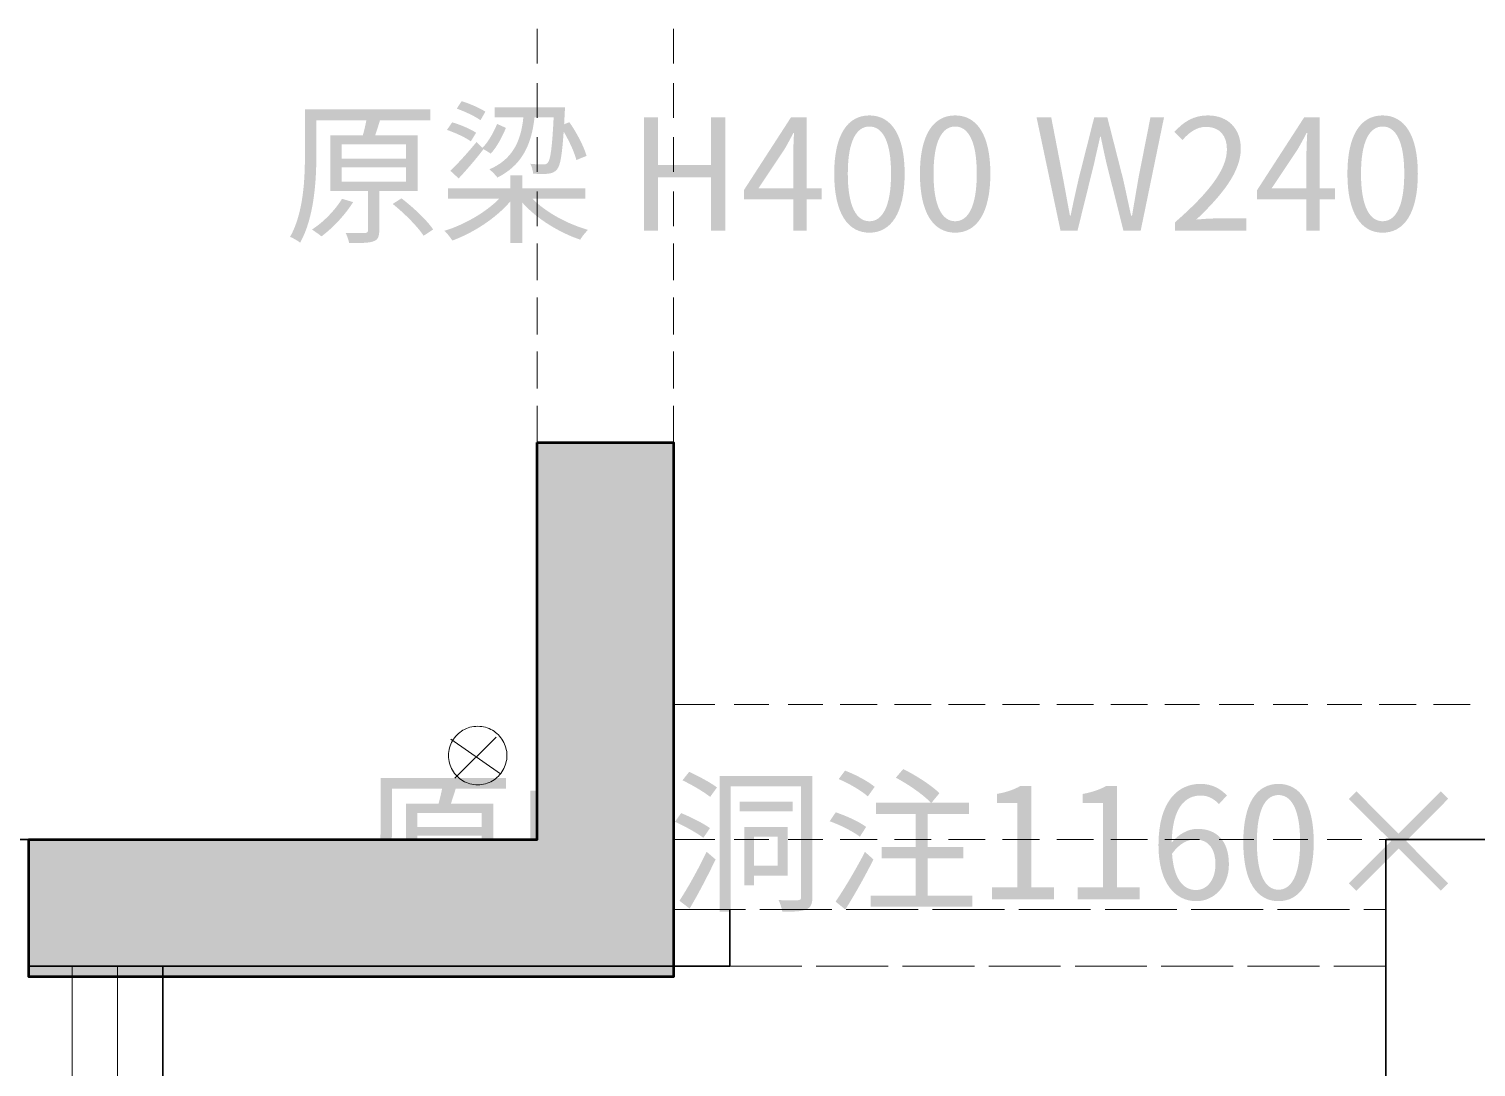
# Model space of a CAD drawing. Header units: millimetres. Extents: x -4600 to 229000, y -4300 to 19460.
# Drawn here: x 8034 to 10590, y 3969 to 5802 of the extents above; entities that cross this region are included whole.
import ezdxf

# ---------------------------------------------------------------- set-up
doc = ezdxf.new("R2010")
doc.units = ezdxf.units.MM
doc.header["$LTSCALE"] = 100
doc.linetypes.add('DASHED', pattern=[1.524, 1.27, -0.254])
for name, color, linetype, lineweight in [('A-EX-BEAM', 8, 'Continuous', 13), ('A-EX-OPENING', 8, 'DASHED', 13), ('A-EX-REFERENCE', 8, 'Continuous', 13), ('A-EX-SERVICE', 6, 'Continuous', 13), ('A-EX-STRUCT', 7, 'Continuous', 50), ('A-EX-WALL', 7, 'Continuous', 35), ('A-EX-WINDOW', 4, 'Continuous', 18)]:
    doc.layers.add(name, color=color, linetype=linetype, lineweight=lineweight)

# ---------------------------------------------------------------- blocks, each defined once
blk = doc.blocks.new('SOURCE_ORIGINAL')
at = {"layer": 'A-EX-STRUCT'}
blk.add_hatch(color=256, dxfattribs=at).paths.add_polyline_path([(8931.4, 3271.9), (9172.2, 3271.9), (9172.2, 2328.5), (8033.6, 2328.5), (8033.6, 2570.8), (8931.4, 2570.8)])
at = {"layer": 'A-EX-BEAM'}
for p, q in [((8931.4, 4002.4), (8931.4, 3941.2)), ((9172.2, 4002.4), (9172.2, 3941.2)), ((8931.4, 3906.8), (8931.4, 3845.6)), ((9172.2, 3906.8), (9172.2, 3845.6)), ((8931.4, 3811.2), (8931.4, 3750)), ((9172.2, 3811.2), (9172.2, 3750)), ((8931.4, 3715.6), (8931.4, 3654.4)), ((9172.2, 3715.6), (9172.2, 3654.4)), ((8931.4, 3623.8), (8931.4, 3558.8)), ((9172.2, 3623.8), (9172.2, 3558.8)), ((8931.4, 3528.2), (8931.4, 3463.1)), ((9172.2, 3528.2), (9172.2, 3463.1)), ((8931.4, 3432.5), (8931.4, 3367.5)), ((9172.2, 3432.5), (9172.2, 3367.5)), ((8931.4, 3336.9), (8931.4, 3271.9)), ((9172.2, 3336.9), (9172.2, 3271.9)), ((9172.2, 2809.2), (9244.9, 2809.2)), ((9279.3, 2809.2), (9340.4, 2809.2)), ((9374.8, 2809.2), (9436, 2809.2)), ((9466.6, 2809.2), (9531.6, 2809.2)), ((9562.2, 2809.2), (9627.2, 2809.2)), ((9657.8, 2809.2), (9722.7, 2809.2)), ((9753.3, 2809.2), (9818.3, 2809.2)), ((9848.9, 2809.2), (9913.9, 2809.2)), ((9944.5, 2809.2), (10009.5, 2809.2)), ((10040.1, 2809.2), (10101.2, 2809.2)), ((10135.6, 2809.2), (10196.8, 2809.2)), ((10231.2, 2809.2), (10292.4, 2809.2)), ((10326.8, 2809.2), (10387.9, 2809.2)), ((10418.5, 2809.2), (10483.5, 2809.2)), ((10514.1, 2809.2), (10579.1, 2809.2)), ((9172.2, 2570.8), (9244.9, 2570.8)), ((9279.3, 2570.8), (9340.4, 2570.8)), ((9374.8, 2570.8), (9436, 2570.8)), ((9466.6, 2570.8), (9531.6, 2570.8)), ((9562.2, 2570.8), (9627.2, 2570.8)), ((9657.8, 2570.8), (9722.7, 2570.8)), ((9753.3, 2570.8), (9818.3, 2570.8)), ((9848.9, 2570.8), (9913.9, 2570.8)), ((9944.5, 2570.8), (10009.5, 2570.8)), ((10040.1, 2570.8), (10101.2, 2570.8)), ((10135.6, 2570.8), (10196.8, 2570.8)), ((10231.2, 2570.8), (10292.4, 2570.8)), ((10326.8, 2570.8), (10387.9, 2570.8)), ((10418.5, 2570.8), (10483.5, 2570.8)), ((10514.1, 2570.8), (10579.1, 2570.8))]:
    blk.add_line(p, q, dxfattribs=at)
at = {"layer": 'A-EX-OPENING'}
for p, q in [((9172.2, 2447.1), (10430, 2447.1)), ((9271.6, 2347.6), (10430, 2347.6))]:
    blk.add_line(p, q, dxfattribs=at)
at = {"layer": 'A-EX-SERVICE'}
for p, q in [((8931.4, 4002.4), (8931.4, 3941.2)), ((9172.2, 4002.4), (9172.2, 3941.2)), ((8931.4, 3906.8), (8931.4, 3845.6)), ((9172.2, 3906.8), (9172.2, 3845.6)), ((8931.4, 3811.2), (8931.4, 3750)), ((9172.2, 3811.2), (9172.2, 3750)), ((8931.4, 3715.6), (8931.4, 3654.4)), ((9172.2, 3715.6), (9172.2, 3654.4)), ((8931.4, 3623.8), (8931.4, 3558.8)), ((9172.2, 3623.8), (9172.2, 3558.8)), ((8931.4, 3528.2), (8931.4, 3463.1)), ((9172.2, 3528.2), (9172.2, 3463.1)), ((8931.4, 3432.5), (8931.4, 3367.5)), ((9172.2, 3432.5), (9172.2, 3367.5)), ((8931.4, 3336.9), (8931.4, 3271.9)), ((9172.2, 3336.9), (9172.2, 3271.9)), ((9172.2, 2809.2), (9244.9, 2809.2)), ((9279.3, 2809.2), (9340.4, 2809.2)), ((9374.8, 2809.2), (9436, 2809.2)), ((9466.6, 2809.2), (9531.6, 2809.2)), ((9562.2, 2809.2), (9627.2, 2809.2)), ((9657.8, 2809.2), (9722.7, 2809.2)), ((9753.3, 2809.2), (9818.3, 2809.2)), ((9848.9, 2809.2), (9913.9, 2809.2)), ((9944.5, 2809.2), (10009.5, 2809.2)), ((10040.1, 2809.2), (10101.2, 2809.2)), ((10135.6, 2809.2), (10196.8, 2809.2)), ((10231.2, 2809.2), (10292.4, 2809.2)), ((10326.8, 2809.2), (10387.9, 2809.2)), ((10418.5, 2809.2), (10483.5, 2809.2)), ((10514.1, 2809.2), (10579.1, 2809.2)), ((8866.4, 2686.8), (8778.5, 2748)), ((8786.1, 2679.1), (8858.7, 2751.8)), ((9172.2, 2570.8), (9244.9, 2570.8)), ((9279.3, 2570.8), (9340.4, 2570.8)), ((9374.8, 2570.8), (9436, 2570.8)), ((9466.6, 2570.8), (9531.6, 2570.8)), ((9562.2, 2570.8), (9627.2, 2570.8)), ((9657.8, 2570.8), (9722.7, 2570.8)), ((9753.3, 2570.8), (9818.3, 2570.8)), ((9848.9, 2570.8), (9913.9, 2570.8)), ((9944.5, 2570.8), (10009.5, 2570.8)), ((10040.1, 2570.8), (10101.2, 2570.8)), ((10135.6, 2570.8), (10196.8, 2570.8)), ((10231.2, 2570.8), (10292.4, 2570.8)), ((10326.8, 2570.8), (10387.9, 2570.8)), ((10418.5, 2570.8), (10483.5, 2570.8)), ((10514.1, 2570.8), (10579.1, 2570.8))]:
    blk.add_line(p, q, dxfattribs=at)
for points in [[(8826.2, 2770.9), (8822.7, 2770.8), (8819.2, 2770.4), (8815.8, 2769.9), (8812.5, 2769.1), (8809.3, 2768.1), (8806.2, 2766.9), (8803.1, 2765.5), (8800.2, 2763.9), (8797.4, 2762.1), (8794.7, 2760.2), (8792.2, 2758), (8789.8, 2755.8), (8787.5, 2753.4), (8785.4, 2750.8), (8783.5, 2748.1), (8781.7, 2745.3), (8780.1, 2742.4), (8778.7, 2739.4), (8777.5, 2736.2), (8776.5, 2733), (8775.7, 2729.7), (8775.1, 2726.3), (8774.8, 2722.8), (8774.6, 2719.3)], [(8877.9, 2719.3), (8877.7, 2722.8), (8877.4, 2726.3), (8876.8, 2729.7), (8876, 2733), (8875, 2736.2), (8873.8, 2739.4), (8872.4, 2742.4), (8870.8, 2745.3), (8869, 2748.1), (8867.1, 2750.8), (8865, 2753.4), (8862.7, 2755.8), (8860.3, 2758), (8857.8, 2760.2), (8855.1, 2762.1), (8852.3, 2763.9), (8849.4, 2765.5), (8846.3, 2766.9), (8843.2, 2768.1), (8840, 2769.1), (8836.6, 2769.9), (8833.3, 2770.4), (8829.8, 2770.8), (8826.2, 2770.9)], [(8774.6, 2719.3), (8774.8, 2715.7), (8775.1, 2712.3), (8775.7, 2708.9), (8776.5, 2705.6), (8777.5, 2702.3), (8778.7, 2699.2), (8780.1, 2696.1), (8781.7, 2693.2), (8783.5, 2690.4), (8785.4, 2687.7), (8787.5, 2685.2), (8789.8, 2682.8), (8792.2, 2680.5), (8794.7, 2678.4), (8797.4, 2676.5), (8800.2, 2674.7), (8803.1, 2673.1), (8806.2, 2671.7), (8809.3, 2670.5), (8812.5, 2669.5), (8815.8, 2668.7), (8819.2, 2668.1), (8822.7, 2667.8), (8826.2, 2667.6)], [(8826.2, 2667.6), (8829.8, 2667.8), (8833.3, 2668.1), (8836.6, 2668.7), (8840, 2669.5), (8843.2, 2670.5), (8846.3, 2671.7), (8849.4, 2673.1), (8852.3, 2674.7), (8855.1, 2676.5), (8857.8, 2678.4), (8860.3, 2680.5), (8862.7, 2682.8), (8865, 2685.2), (8867.1, 2687.7), (8869, 2690.4), (8870.8, 2693.2), (8872.4, 2696.1), (8873.8, 2699.2), (8875, 2702.3), (8876, 2705.6), (8876.8, 2708.9), (8877.4, 2712.3), (8877.7, 2715.7), (8877.9, 2719.3)]]:
    blk.add_lwpolyline(points, dxfattribs=at)
at = {"layer": 'A-EX-STRUCT'}
blk.add_lwpolyline([(8931.4, 3271.9), (9172.2, 3271.9), (9172.2, 2328.5), (8033.6, 2328.5), (8033.6, 2570.8), (8931.4, 2570.8)], close=True, dxfattribs=at)
at = {"layer": 'A-EX-WALL'}
for p, q in [((9172.2, 3271.9), (8931.4, 3271.9)), ((8931.4, 3271.9), (8931.4, 2570.8)), ((9172.2, 2447.1), (9172.2, 3271.9)), ((8931.4, 2570.8), (6350, 2570.8)), ((10430, 2470), (10430, 2570.8)), ((10430, 2570.8), (14020, 2570.8)), ((10430, 2470), (10430, 0)), ((9172.2, 2447.1), (9172.2, 2347.6)), ((9271.6, 2347.6), (9271.6, 2447.1)), ((8270, 2347.6), (8033.6, 2347.6)), ((8270, 2347.6), (8270, 0)), ((8270, 2347.6), (9271.6, 2347.6))]:
    blk.add_line(p, q, dxfattribs=at)
at = {"layer": 'A-EX-WINDOW'}
for p, q in [((8109.9, 0), (8109.9, 2347.6)), ((8189.9, 0), (8189.9, 2347.6))]:
    blk.add_line(p, q, dxfattribs=at)
blk = doc.blocks.new('SOURCE_LABELS')
at = {"layer": 'A-EX-REFERENCE'}
h = blk.add_hatch(color=256, dxfattribs=at)
edge = h.paths.add_edge_path()
edge.add_line((8565.8, 3814.8), (8565.8, 3716.3))
edge.add_line((8565.8, 3716.3), (8632.4, 3716.3))
edge.add_line((8632.4, 3716.3), (8632.4, 3646.7))
edge.add_spline(control_points=[(8632.4, 3646.7), (8632.4, 3643.4), (8631.3, 3642.3), (8627.2, 3642.1)], knot_values=[0, 0, 0, 0, 1, 1, 1, 1], degree=3, periodic=0)
edge.add_spline(control_points=[(8627.2, 3642.1), (8623.1, 3642.1), (8609, 3642.1), (8592.9, 3642.3)], knot_values=[0, 0, 0, 0, 1, 1, 1, 1], degree=3, periodic=0)
edge.add_spline(control_points=[(8592.9, 3642.3), (8595.6, 3637.2), (8598.3, 3629.5), (8599.1, 3624.3)], knot_values=[0, 0, 0, 0, 1, 1, 1, 1], degree=3, periodic=0)
edge.add_spline(control_points=[(8599.1, 3624.3), (8620.4, 3624.3), (8633.8, 3624.3), (8642, 3627.3), (8650.2, 3630.3), (8652.3, 3635.8), (8652.3, 3646.4)], knot_values=[0, 0, 0, 0, 1, 1, 1, 2, 2, 2, 2], degree=3, periodic=0)
edge.add_line((8652.3, 3646.4), (8652.3, 3716.3))
edge.add_line((8652.3, 3716.3), (8720.3, 3716.3))
edge.add_line((8720.3, 3716.3), (8720.3, 3814.8))
edge.add_line((8720.3, 3814.8), (8645.2, 3814.8))
edge.add_spline(control_points=[(8645.2, 3814.8), (8648, 3823), (8651, 3832.2), (8653.7, 3841.2)], knot_values=[0, 0, 0, 0, 1, 1, 1, 1], degree=3, periodic=0)
edge.add_line((8653.7, 3841.2), (8742.7, 3841.2))
edge.add_line((8742.7, 3841.2), (8742.7, 3860.3))
edge.add_line((8742.7, 3860.3), (8521.1, 3860.3))
edge.add_line((8521.1, 3860.3), (8521.1, 3781.2))
edge.add_spline(control_points=[(8521.1, 3781.2), (8521.1, 3738.4), (8518.9, 3678.1), (8494.9, 3635.2)], knot_values=[0, 0, 0, 0, 1, 1, 1, 1], degree=3, periodic=0)
edge.add_spline(control_points=[(8494.9, 3635.2), (8499.8, 3633.3), (8508.8, 3628.2), (8512.6, 3624.9)], knot_values=[0, 0, 0, 0, 1, 1, 1, 1], degree=3, periodic=0)
edge.add_spline(control_points=[(8512.6, 3624.9), (8537.7, 3669.6), (8541.3, 3735.9), (8541.3, 3781.2)], knot_values=[0, 0, 0, 0, 1, 1, 1, 1], degree=3, periodic=0)
edge.add_line((8541.3, 3781.2), (8541.3, 3841.2))
edge.add_line((8541.3, 3841.2), (8629.7, 3841.2))
edge.add_spline(control_points=[(8629.7, 3841.2), (8628.1, 3833.3), (8625.9, 3823.2), (8623.4, 3814.8)], knot_values=[0, 0, 0, 0, 1, 1, 1, 1], degree=3, periodic=0)
edge.add_line((8623.4, 3814.8), (8565.8, 3814.8))
edge = h.paths.add_edge_path(flags=0)
edge.add_spline(control_points=[(8586.6, 3702.4), (8574, 3681.9), (8553.8, 3661.2), (8533.4, 3648.1)], knot_values=[0, 0, 0, 0, 1, 1, 1, 1], degree=3, periodic=0)
edge.add_spline(control_points=[(8533.4, 3648.1), (8538.3, 3645.1), (8546.5, 3639.3), (8550.3, 3636.1)], knot_values=[0, 0, 0, 0, 1, 1, 1, 1], degree=3, periodic=0)
edge.add_spline(control_points=[(8550.3, 3636.1), (8570.2, 3650.8), (8591.8, 3673.7), (8606.2, 3696.6)], knot_values=[0, 0, 0, 0, 1, 1, 1, 1], degree=3, periodic=0)
edge.add_line((8606.2, 3696.6), (8586.6, 3702.4))
edge = h.paths.add_edge_path(flags=0)
edge.add_spline(control_points=[(8676.1, 3693.4), (8696.5, 3677), (8720.3, 3653.3), (8730.7, 3637.2)], knot_values=[0, 0, 0, 0, 1, 1, 1, 1], degree=3, periodic=0)
edge.add_line((8730.7, 3637.2), (8747.6, 3648.3))
edge.add_spline(control_points=[(8747.6, 3648.3), (8736.4, 3664.7), (8712.4, 3687.4), (8691.6, 3703.2)], knot_values=[0, 0, 0, 0, 1, 1, 1, 1], degree=3, periodic=0)
edge.add_line((8691.6, 3703.2), (8676.1, 3693.4))
h.paths.add_polyline_path([(8586, 3758), (8699.5, 3758), (8699.5, 3732.7), (8586, 3732.7), (8586, 3758)], flags=0)
h.paths.add_polyline_path([(8586, 3798.4), (8699.5, 3798.4), (8699.5, 3773.6), (8586, 3773.6), (8586, 3798.4)], flags=0)
h = blk.add_hatch(color=256, dxfattribs=at)
edge = h.paths.add_edge_path()
edge.add_spline(control_points=[(8789.3, 3861.7), (8803.8, 3856.5), (8821.8, 3848.1), (8831.1, 3841.2)], knot_values=[0, 0, 0, 0, 1, 1, 1, 1], degree=3, periodic=0)
edge.add_line((8831.1, 3841.2), (8839.8, 3856.3))
edge.add_spline(control_points=[(8839.8, 3856.3), (8830.5, 3862.5), (8812, 3870.7), (8797.8, 3874.8)], knot_values=[0, 0, 0, 0, 1, 1, 1, 1], degree=3, periodic=0)
edge.add_line((8797.8, 3874.8), (8789.3, 3861.7))
h = blk.add_hatch(color=256, dxfattribs=at)
edge = h.paths.add_edge_path()
edge.add_line((8856.4, 3864.2), (8856.4, 3846.2))
edge.add_line((8856.4, 3846.2), (8906.9, 3846.2))
edge.add_spline(control_points=[(8906.9, 3846.2), (8902.3, 3799.8), (8884.8, 3770.9), (8846.9, 3754.5)], knot_values=[0, 0, 0, 0, 1, 1, 1, 1], degree=3, periodic=0)
edge.add_spline(control_points=[(8846.9, 3754.5), (8851, 3751.2), (8858.3, 3743.8), (8861.1, 3740)], knot_values=[0, 0, 0, 0, 1, 1, 1, 1], degree=3, periodic=0)
edge.add_spline(control_points=[(8861.1, 3740), (8900.9, 3760.2), (8920.6, 3792.1), (8926.6, 3846.2)], knot_values=[0, 0, 0, 0, 1, 1, 1, 1], degree=3, periodic=0)
edge.add_line((8926.6, 3846.2), (8960.4, 3846.2))
edge.add_spline(control_points=[(8960.4, 3846.2), (8957.7, 3791.9), (8954.7, 3771.4), (8950, 3766.2)], knot_values=[0, 0, 0, 0, 1, 1, 1, 1], degree=3, periodic=0)
edge.add_spline(control_points=[(8950, 3766.2), (8947.8, 3763.5), (8945.7, 3763.2), (8941.8, 3763.2), (8938, 3763.2), (8929.3, 3763.2), (8919.2, 3764.3)], knot_values=[0, 0, 0, 0, 1, 1, 1, 2, 2, 2, 2], degree=3, periodic=0)
edge.add_spline(control_points=[(8919.2, 3764.3), (8921.9, 3759.4), (8923.8, 3752), (8924.1, 3746.8)], knot_values=[0, 0, 0, 0, 1, 1, 1, 1], degree=3, periodic=0)
edge.add_spline(control_points=[(8924.1, 3746.8), (8934.7, 3746.3), (8945.1, 3746), (8950.8, 3746.8)], knot_values=[0, 0, 0, 0, 1, 1, 1, 1], degree=3, periodic=0)
edge.add_spline(control_points=[(8950.8, 3746.8), (8957.4, 3747.4), (8962, 3749.3), (8966.4, 3754.5), (8972.1, 3761.3), (8975.1, 3778.5), (8978.1, 3821.1)], knot_values=[0, 0, 0, 0, 1, 1, 1, 2, 2, 2, 2], degree=3, periodic=0)
edge.add_spline(control_points=[(8978.1, 3821.1), (8988.2, 3803.9), (8997.2, 3784.2), (9000.5, 3770.9)], knot_values=[0, 0, 0, 0, 1, 1, 1, 1], degree=3, periodic=0)
edge.add_line((9000.5, 3770.9), (9018.5, 3778.2))
edge.add_spline(control_points=[(9018.5, 3778.2), (9013.9, 3794.6), (9001, 3819.4), (8988.2, 3837.7)], knot_values=[0, 0, 0, 0, 1, 1, 1, 1], degree=3, periodic=0)
edge.add_line((8988.2, 3837.7), (8978.9, 3834.2))
edge.add_line((8978.9, 3834.2), (8980, 3855.7))
edge.add_spline(control_points=[(8980, 3855.7), (8980.3, 3858.2), (8980.3, 3864.2), (8980.3, 3864.2)], knot_values=[0, 0, 0, 0, 1, 1, 1, 1], degree=3, periodic=0)
edge.add_line((8980.3, 3864.2), (8856.4, 3864.2))
h = blk.add_hatch(color=256, dxfattribs=at)
edge = h.paths.add_edge_path()
edge.add_spline(control_points=[(8860.5, 3834.7), (8855.1, 3821.1), (8845.5, 3803.3), (8834.6, 3792.4)], knot_values=[0, 0, 0, 0, 1, 1, 1, 1], degree=3, periodic=0)
edge.add_line((8834.6, 3792.4), (8824.2, 3802.8))
edge.add_spline(control_points=[(8824.2, 3802.8), (8808.7, 3783.9), (8790.7, 3764), (8777.9, 3752)], knot_values=[0, 0, 0, 0, 1, 1, 1, 1], degree=3, periodic=0)
edge.add_line((8777.9, 3752), (8792.6, 3738.4))
edge.add_spline(control_points=[(8792.6, 3738.4), (8807, 3753.9), (8823.1, 3772.5), (8836.5, 3790.2)], knot_values=[0, 0, 0, 0, 1, 1, 1, 1], degree=3, periodic=0)
edge.add_line((8836.5, 3790.2), (8849.3, 3782.3))
edge.add_spline(control_points=[(8849.3, 3782.3), (8860.8, 3794.3), (8869.8, 3813.1), (8876.1, 3827.6)], knot_values=[0, 0, 0, 0, 1, 1, 1, 1], degree=3, periodic=0)
edge.add_line((8876.1, 3827.6), (8860.5, 3834.7))
edge = h.paths.add_edge_path(flags=0)
edge.add_spline(control_points=[(8771.9, 3824.1), (8786.6, 3819.1), (8804.9, 3810.7), (8814.1, 3803.9)], knot_values=[0, 0, 0, 0, 1, 1, 1, 1], degree=3, periodic=0)
edge.add_line((8814.1, 3803.9), (8823.4, 3819.1))
edge.add_spline(control_points=[(8823.4, 3819.1), (8813.6, 3825.7), (8795.3, 3833.6), (8781.1, 3837.4)], knot_values=[0, 0, 0, 0, 1, 1, 1, 1], degree=3, periodic=0)
edge.add_line((8781.1, 3837.4), (8771.9, 3824.1))
for points in [[(9119.7, 3646.2), (9144.8, 3646.2), (9144.8, 3740.6), (9238.2, 3740.6), (9238.2, 3646.2), (9263.5, 3646.2), (9263.5, 3846.2), (9238.2, 3846.2), (9238.2, 3762.4), (9144.8, 3762.4), (9144.8, 3846.2), (9119.7, 3846.2), (9119.7, 3646.2)], [(10527.3, 2480.4), (10540.4, 2493.5), (10466, 2568.2), (10540.4, 2643), (10527.3, 2656.1), (10452.6, 2581.3), (10378.1, 2656.1), (10364.7, 2642.7), (10439.5, 2568.2), (10364.7, 2493.5), (10378.1, 2480.4), (10452.6, 2555.1), (10527.3, 2480.4)]]:
    blk.add_hatch(color=256, dxfattribs=at).paths.add_polyline_path(points)
h = blk.add_hatch(color=256, dxfattribs=at)
h.paths.add_polyline_path([(9383.6, 3646.2), (9407, 3646.2), (9407, 3701.3), (9433.8, 3701.3), (9433.8, 3721.2), (9407, 3721.2), (9407, 3846.2), (9379.5, 3846.2), (9296.3, 3717.6), (9296.3, 3701.3), (9383.6, 3701.3), (9383.6, 3646.2)])
edge = h.paths.add_edge_path(flags=0)
edge.add_line((9383.6, 3721.2), (9322.2, 3721.2))
edge.add_line((9322.2, 3721.2), (9367.8, 3789.4))
edge.add_spline(control_points=[(9367.8, 3789.4), (9373.5, 3799.2), (9378.9, 3809.3), (9383.9, 3818.9)], knot_values=[0, 0, 0, 0, 1, 1, 1, 1], degree=3, periodic=0)
edge.add_line((9383.9, 3818.9), (9384.9, 3818.9))
edge.add_spline(control_points=[(9384.9, 3818.9), (9384.4, 3808.8), (9383.6, 3792.4), (9383.6, 3782.6)], knot_values=[0, 0, 0, 0, 1, 1, 1, 1], degree=3, periodic=0)
edge.add_line((9383.6, 3782.6), (9383.6, 3721.2))
h = blk.add_hatch(color=256, dxfattribs=at)
edge = h.paths.add_edge_path()
edge.add_spline(control_points=[(9518.1, 3642.6), (9556, 3642.6), (9580.3, 3677), (9580.3, 3746.8), (9580.3, 3816.1), (9556, 3849.7), (9518.1, 3849.7), (9479.9, 3849.7), (9455.9, 3816.1), (9455.9, 3746.8), (9455.9, 3677), (9479.9, 3642.6), (9518.1, 3642.6)], knot_values=[0, 0, 0, 0, 1, 1, 1, 2, 2, 2, 3, 3, 3, 4, 4, 4, 4], degree=3, periodic=0)
edge = h.paths.add_edge_path(flags=0)
edge.add_spline(control_points=[(9518.1, 3662.8), (9495.5, 3662.8), (9479.9, 3688.2), (9479.9, 3746.8), (9479.9, 3805.2), (9495.5, 3830.1), (9518.1, 3830.1), (9540.7, 3830.1), (9556.3, 3805.2), (9556.3, 3746.8), (9556.3, 3688.2), (9540.7, 3662.8), (9518.1, 3662.8)], knot_values=[0, 0, 0, 0, 1, 1, 1, 2, 2, 2, 3, 3, 3, 4, 4, 4, 4], degree=3, periodic=0)
h = blk.add_hatch(color=256, dxfattribs=at)
edge = h.paths.add_edge_path()
edge.add_spline(control_points=[(9669.5, 3642.6), (9707.5, 3642.6), (9731.7, 3677), (9731.7, 3746.8), (9731.7, 3816.1), (9707.5, 3849.7), (9669.5, 3849.7), (9631.3, 3849.7), (9607.3, 3816.1), (9607.3, 3746.8), (9607.3, 3677), (9631.3, 3642.6), (9669.5, 3642.6)], knot_values=[0, 0, 0, 0, 1, 1, 1, 2, 2, 2, 3, 3, 3, 4, 4, 4, 4], degree=3, periodic=0)
edge = h.paths.add_edge_path(flags=0)
edge.add_spline(control_points=[(9669.5, 3662.8), (9646.9, 3662.8), (9631.3, 3688.2), (9631.3, 3746.8), (9631.3, 3805.2), (9646.9, 3830.1), (9669.5, 3830.1), (9692.2, 3830.1), (9707.7, 3805.2), (9707.7, 3746.8), (9707.7, 3688.2), (9692.2, 3662.8), (9669.5, 3662.8)], knot_values=[0, 0, 0, 0, 1, 1, 1, 2, 2, 2, 3, 3, 3, 4, 4, 4, 4], degree=3, periodic=0)
h = blk.add_hatch(color=256, dxfattribs=at)
edge = h.paths.add_edge_path()
edge.add_line((9855.6, 3646.2), (9885.6, 3646.2))
edge.add_line((9885.6, 3646.2), (9915.4, 3766.8))
edge.add_spline(control_points=[(9915.4, 3766.8), (9918.6, 3782.6), (9922.5, 3797), (9925.5, 3812.3)], knot_values=[0, 0, 0, 0, 1, 1, 1, 1], degree=3, periodic=0)
edge.add_line((9925.5, 3812.3), (9926.6, 3812.3))
edge.add_spline(control_points=[(9926.6, 3812.3), (9929.8, 3797), (9932.8, 3782.6), (9936.4, 3766.8)], knot_values=[0, 0, 0, 0, 1, 1, 1, 1], degree=3, periodic=0)
edge.add_line((9936.4, 3766.8), (9966.7, 3646.2))
edge.add_line((9966.7, 3646.2), (9997.2, 3646.2))
edge.add_line((9997.2, 3646.2), (10038.4, 3846.2))
edge.add_line((10038.4, 3846.2), (10014.4, 3846.2))
edge.add_line((10014.4, 3846.2), (9992.9, 3737.3))
edge.add_spline(control_points=[(9992.9, 3737.3), (9989.3, 3715.7), (9985.5, 3694.2), (9981.9, 3672.4)], knot_values=[0, 0, 0, 0, 1, 1, 1, 1], degree=3, periodic=0)
edge.add_line((9981.9, 3672.4), (9980.3, 3672.4))
edge.add_spline(control_points=[(9980.3, 3672.4), (9975.4, 3694.2), (9971, 3716), (9966.1, 3737.3)], knot_values=[0, 0, 0, 0, 1, 1, 1, 1], degree=3, periodic=0)
edge.add_line((9966.1, 3737.3), (9938.3, 3846.2))
edge.add_line((9938.3, 3846.2), (9915.1, 3846.2))
edge.add_line((9915.1, 3846.2), (9887.5, 3737.3))
edge.add_spline(control_points=[(9887.5, 3737.3), (9882.6, 3715.7), (9877.7, 3694.2), (9873.4, 3672.4)], knot_values=[0, 0, 0, 0, 1, 1, 1, 1], degree=3, periodic=0)
edge.add_line((9873.4, 3672.4), (9872.3, 3672.4))
edge.add_spline(control_points=[(9872.3, 3672.4), (9868.2, 3694.2), (9864.3, 3715.7), (9860.3, 3737.3)], knot_values=[0, 0, 0, 0, 1, 1, 1, 1], degree=3, periodic=0)
edge.add_line((9860.3, 3737.3), (9839.2, 3846.2))
edge.add_line((9839.2, 3846.2), (9813.3, 3846.2))
edge.add_line((9813.3, 3846.2), (9855.6, 3646.2))
h = blk.add_hatch(color=256, dxfattribs=at)
edge = h.paths.add_edge_path()
edge.add_line((10057.8, 3646.2), (10183.6, 3646.2))
edge.add_line((10183.6, 3646.2), (10183.6, 3667.7))
edge.add_line((10183.6, 3667.7), (10128.2, 3667.7))
edge.add_spline(control_points=[(10128.2, 3667.7), (10118.1, 3667.7), (10105.8, 3666.6), (10095.5, 3665.8)], knot_values=[0, 0, 0, 0, 1, 1, 1, 1], degree=3, periodic=0)
edge.add_spline(control_points=[(10095.5, 3665.8), (10142.4, 3710.3), (10174, 3750.9), (10174, 3791), (10174, 3826.5), (10151.4, 3849.7), (10115.6, 3849.7), (10090.3, 3849.7), (10072.8, 3838.2), (10056.7, 3820.5)], knot_values=[0, 0, 0, 0, 1, 1, 1, 2, 2, 2, 3, 3, 3, 3], degree=3, periodic=0)
edge.add_line((10056.7, 3820.5), (10071.2, 3806.3))
edge.add_spline(control_points=[(10071.2, 3806.3), (10082.4, 3819.7), (10096.3, 3829.5), (10112.6, 3829.5), (10137.5, 3829.5), (10149.5, 3812.9), (10149.5, 3790), (10149.5, 3755.6), (10120.6, 3715.7), (10057.8, 3660.9)], knot_values=[0, 0, 0, 0, 1, 1, 1, 2, 2, 2, 3, 3, 3, 3], degree=3, periodic=0)
edge.add_line((10057.8, 3660.9), (10057.8, 3646.2))
h = blk.add_hatch(color=256, dxfattribs=at)
h.paths.add_polyline_path([(10290, 3646.2), (10313.5, 3646.2), (10313.5, 3701.3), (10340.2, 3701.3), (10340.2, 3721.2), (10313.5, 3721.2), (10313.5, 3846.2), (10285.9, 3846.2), (10202.7, 3717.6), (10202.7, 3701.3), (10290, 3701.3), (10290, 3646.2)])
edge = h.paths.add_edge_path(flags=0)
edge.add_line((10290, 3721.2), (10228.6, 3721.2))
edge.add_line((10228.6, 3721.2), (10274.2, 3789.4))
edge.add_spline(control_points=[(10274.2, 3789.4), (10279.9, 3799.2), (10285.4, 3809.3), (10290.3, 3818.9)], knot_values=[0, 0, 0, 0, 1, 1, 1, 1], degree=3, periodic=0)
edge.add_line((10290.3, 3818.9), (10291.4, 3818.9))
edge.add_spline(control_points=[(10291.4, 3818.9), (10290.8, 3808.8), (10290, 3792.4), (10290, 3782.6)], knot_values=[0, 0, 0, 0, 1, 1, 1, 1], degree=3, periodic=0)
edge.add_line((10290, 3782.6), (10290, 3721.2))
h = blk.add_hatch(color=256, dxfattribs=at)
edge = h.paths.add_edge_path()
edge.add_spline(control_points=[(10424.5, 3642.6), (10462.4, 3642.6), (10486.7, 3677), (10486.7, 3746.8), (10486.7, 3816.1), (10462.4, 3849.7), (10424.5, 3849.7), (10386.3, 3849.7), (10362.3, 3816.1), (10362.3, 3746.8), (10362.3, 3677), (10386.3, 3642.6), (10424.5, 3642.6)], knot_values=[0, 0, 0, 0, 1, 1, 1, 2, 2, 2, 3, 3, 3, 4, 4, 4, 4], degree=3, periodic=0)
edge = h.paths.add_edge_path(flags=0)
edge.add_spline(control_points=[(10424.5, 3662.8), (10401.9, 3662.8), (10386.3, 3688.2), (10386.3, 3746.8), (10386.3, 3805.2), (10401.9, 3830.1), (10424.5, 3830.1), (10447.2, 3830.1), (10462.7, 3805.2), (10462.7, 3746.8), (10462.7, 3688.2), (10447.2, 3662.8), (10424.5, 3662.8)], knot_values=[0, 0, 0, 0, 1, 1, 1, 2, 2, 2, 3, 3, 3, 4, 4, 4, 4], degree=3, periodic=0)
h = blk.add_hatch(color=256, dxfattribs=at)
edge = h.paths.add_edge_path()
edge.add_line((8883.7, 3744.1), (8883.7, 3720.9))
edge.add_line((8883.7, 3720.9), (8773.8, 3720.9))
edge.add_line((8773.8, 3720.9), (8773.8, 3702.6))
edge.add_line((8773.8, 3702.6), (8864.3, 3702.6))
edge.add_spline(control_points=[(8864.3, 3702.6), (8840.1, 3678.1), (8802.1, 3656.5), (8767.5, 3645.9)], knot_values=[0, 0, 0, 0, 1, 1, 1, 1], degree=3, periodic=0)
edge.add_spline(control_points=[(8767.5, 3645.9), (8772.1, 3641.8), (8778.1, 3633.9), (8781.4, 3628.7)], knot_values=[0, 0, 0, 0, 1, 1, 1, 1], degree=3, periodic=0)
edge.add_spline(control_points=[(8781.4, 3628.7), (8818, 3642.1), (8858.1, 3667.7), (8883.7, 3697.7)], knot_values=[0, 0, 0, 0, 1, 1, 1, 1], degree=3, periodic=0)
edge.add_line((8883.7, 3697.7), (8883.7, 3624.3))
edge.add_line((8883.7, 3624.3), (8905, 3624.3))
edge.add_line((8905, 3624.3), (8905, 3695.8))
edge.add_spline(control_points=[(8905, 3695.8), (8930.4, 3667.2), (8969.9, 3642.9), (9007.3, 3630.3)], knot_values=[0, 0, 0, 0, 1, 1, 1, 1], degree=3, periodic=0)
edge.add_spline(control_points=[(9007.3, 3630.3), (9010.3, 3635.5), (9016.6, 3643.4), (9021.2, 3647.5)], knot_values=[0, 0, 0, 0, 1, 1, 1, 1], degree=3, periodic=0)
edge.add_spline(control_points=[(9021.2, 3647.5), (8984.9, 3657.9), (8946.7, 3678.4), (8923, 3702.6)], knot_values=[0, 0, 0, 0, 1, 1, 1, 1], degree=3, periodic=0)
edge.add_line((8923, 3702.6), (9016.1, 3702.6))
edge.add_line((9016.1, 3702.6), (9016.1, 3720.9))
edge.add_line((9016.1, 3720.9), (8905, 3720.9))
edge.add_line((8905, 3720.9), (8905, 3744.1))
edge.add_line((8905, 3744.1), (8883.7, 3744.1))
h = blk.add_hatch(color=256, dxfattribs=at)
edge = h.paths.add_edge_path()
edge.add_line((9017.1, 2695.1), (9017.1, 2657.2))
edge.add_line((9017.1, 2657.2), (8919.4, 2657.2))
edge.add_line((8919.4, 2657.2), (8919.4, 2444.1))
edge.add_line((8919.4, 2444.1), (8939.6, 2444.1))
edge.add_line((8939.6, 2444.1), (8939.6, 2637.8))
edge.add_line((8939.6, 2637.8), (9017.1, 2637.8))
edge.add_line((9017.1, 2637.8), (9017.1, 2581.9))
edge.add_line((9017.1, 2581.9), (9037.3, 2581.9))
edge.add_line((9037.3, 2581.9), (9037.3, 2637.8))
edge.add_line((9037.3, 2637.8), (9117, 2637.8))
edge.add_line((9117, 2637.8), (9117, 2470.6))
edge.add_spline(control_points=[(9117, 2470.6), (9117, 2465.9), (9115.3, 2464.6), (9110.4, 2464.3)], knot_values=[0, 0, 0, 0, 1, 1, 1, 1], degree=3, periodic=0)
edge.add_spline(control_points=[(9110.4, 2464.3), (9105.5, 2464.3), (9088.6, 2464), (9071.7, 2464.8)], knot_values=[0, 0, 0, 0, 1, 1, 1, 1], degree=3, periodic=0)
edge.add_spline(control_points=[(9071.7, 2464.8), (9075, 2459.1), (9078.2, 2449.5), (9079.3, 2443.8)], knot_values=[0, 0, 0, 0, 1, 1, 1, 1], degree=3, periodic=0)
edge.add_spline(control_points=[(9079.3, 2443.8), (9101.7, 2443.8), (9116.7, 2444.1), (9125.4, 2447.6)], knot_values=[0, 0, 0, 0, 1, 1, 1, 1], degree=3, periodic=0)
edge.add_spline(control_points=[(9125.4, 2447.6), (9134.2, 2450.9), (9137.4, 2457.2), (9137.4, 2470.3)], knot_values=[0, 0, 0, 0, 1, 1, 1, 1], degree=3, periodic=0)
edge.add_line((9137.4, 2470.3), (9137.4, 2657.2))
edge.add_line((9137.4, 2657.2), (9037.3, 2657.2))
edge.add_line((9037.3, 2657.2), (9037.3, 2695.1))
edge.add_line((9037.3, 2695.1), (9017.1, 2695.1))
h = blk.add_hatch(color=256, dxfattribs=at)
edge = h.paths.add_edge_path()
edge.add_spline(control_points=[(9187.9, 2675.5), (9204.6, 2667.6), (9225.8, 2655), (9236.8, 2646.3)], knot_values=[0, 0, 0, 0, 1, 1, 1, 1], degree=3, periodic=0)
edge.add_line((9236.8, 2646.3), (9248.8, 2662.9))
edge.add_spline(control_points=[(9248.8, 2662.9), (9237.9, 2671.4), (9215.8, 2683.1), (9199.7, 2690.5)], knot_values=[0, 0, 0, 0, 1, 1, 1, 1], degree=3, periodic=0)
edge.add_line((9199.7, 2690.5), (9187.9, 2675.5))
h = blk.add_hatch(color=256, dxfattribs=at)
edge = h.paths.add_edge_path()
edge.add_spline(control_points=[(9463.8, 2677.7), (9482.3, 2670), (9504.4, 2656.9), (9515.3, 2647.1)], knot_values=[0, 0, 0, 0, 1, 1, 1, 1], degree=3, periodic=0)
edge.add_line((9515.3, 2647.1), (9527.3, 2664))
edge.add_spline(control_points=[(9527.3, 2664), (9515.9, 2673.8), (9493.2, 2685.8), (9475, 2692.7)], knot_values=[0, 0, 0, 0, 1, 1, 1, 1], degree=3, periodic=0)
edge.add_line((9475, 2692.7), (9463.8, 2677.7))
h = blk.add_hatch(color=256, dxfattribs=at)
edge = h.paths.add_edge_path()
edge.add_line((9529.8, 2635.9), (9529.8, 2616.3))
edge.add_line((9529.8, 2616.3), (9599.7, 2616.3))
edge.add_line((9599.7, 2616.3), (9599.7, 2557.9))
edge.add_line((9599.7, 2557.9), (9539.9, 2557.9))
edge.add_line((9539.9, 2557.9), (9539.9, 2538))
edge.add_line((9539.9, 2538), (9599.7, 2538))
edge.add_line((9599.7, 2538), (9599.7, 2471.6))
edge.add_line((9599.7, 2471.6), (9520.5, 2471.6))
edge.add_line((9520.5, 2471.6), (9520.5, 2452.3))
edge.add_line((9520.5, 2452.3), (9700.1, 2452.3))
edge.add_line((9700.1, 2452.3), (9700.1, 2471.6))
edge.add_line((9700.1, 2471.6), (9620.7, 2471.6))
edge.add_line((9620.7, 2471.6), (9620.7, 2538))
edge.add_line((9620.7, 2538), (9684.2, 2538))
edge.add_line((9684.2, 2538), (9684.2, 2557.9))
edge.add_line((9684.2, 2557.9), (9620.7, 2557.9))
edge.add_line((9620.7, 2557.9), (9620.7, 2616.3))
edge.add_line((9620.7, 2616.3), (9694.1, 2616.3))
edge.add_line((9694.1, 2616.3), (9694.1, 2635.9))
edge.add_line((9694.1, 2635.9), (9627.8, 2635.9))
edge.add_line((9627.8, 2635.9), (9641.7, 2652.8))
edge.add_spline(control_points=[(9641.7, 2652.8), (9628.3, 2666.2), (9600.5, 2684.2), (9577.8, 2695.4)], knot_values=[0, 0, 0, 0, 1, 1, 1, 1], degree=3, periodic=0)
edge.add_line((9577.8, 2695.4), (9564.7, 2680.1))
edge.add_spline(control_points=[(9564.7, 2680.1), (9587.1, 2668.4), (9613.6, 2649.8), (9626.7, 2635.9)], knot_values=[0, 0, 0, 0, 1, 1, 1, 1], degree=3, periodic=0)
edge.add_line((9626.7, 2635.9), (9529.8, 2635.9))
h = blk.add_hatch(color=256, dxfattribs=at)
edge = h.paths.add_edge_path()
edge.add_line((8699.5, 2634.3), (8699.5, 2535.8))
edge.add_line((8699.5, 2535.8), (8766.1, 2535.8))
edge.add_line((8766.1, 2535.8), (8766.1, 2466.2))
edge.add_spline(control_points=[(8766.1, 2466.2), (8766.1, 2462.9), (8765, 2461.8), (8760.9, 2461.6)], knot_values=[0, 0, 0, 0, 1, 1, 1, 1], degree=3, periodic=0)
edge.add_spline(control_points=[(8760.9, 2461.6), (8756.8, 2461.6), (8742.6, 2461.6), (8726.5, 2461.8)], knot_values=[0, 0, 0, 0, 1, 1, 1, 1], degree=3, periodic=0)
edge.add_spline(control_points=[(8726.5, 2461.8), (8729.3, 2456.6), (8732, 2449), (8732.8, 2443.8)], knot_values=[0, 0, 0, 0, 1, 1, 1, 1], degree=3, periodic=0)
edge.add_spline(control_points=[(8732.8, 2443.8), (8754.1, 2443.8), (8767.5, 2443.8), (8775.6, 2446.8), (8783.8, 2449.8), (8786, 2455.3), (8786, 2465.9)], knot_values=[0, 0, 0, 0, 1, 1, 1, 2, 2, 2, 2], degree=3, periodic=0)
edge.add_line((8786, 2465.9), (8786, 2535.8))
edge.add_line((8786, 2535.8), (8854, 2535.8))
edge.add_line((8854, 2535.8), (8854, 2634.3))
edge.add_line((8854, 2634.3), (8778.9, 2634.3))
edge.add_spline(control_points=[(8778.9, 2634.3), (8781.6, 2642.5), (8784.6, 2651.7), (8787.4, 2660.7)], knot_values=[0, 0, 0, 0, 1, 1, 1, 1], degree=3, periodic=0)
edge.add_line((8787.4, 2660.7), (8876.3, 2660.7))
edge.add_line((8876.3, 2660.7), (8876.3, 2679.8))
edge.add_line((8876.3, 2679.8), (8654.8, 2679.8))
edge.add_line((8654.8, 2679.8), (8654.8, 2600.7))
edge.add_spline(control_points=[(8654.8, 2600.7), (8654.8, 2557.9), (8652.6, 2497.6), (8628.6, 2454.7)], knot_values=[0, 0, 0, 0, 1, 1, 1, 1], degree=3, periodic=0)
edge.add_spline(control_points=[(8628.6, 2454.7), (8633.5, 2452.8), (8642.5, 2447.6), (8646.3, 2444.4)], knot_values=[0, 0, 0, 0, 1, 1, 1, 1], degree=3, periodic=0)
edge.add_spline(control_points=[(8646.3, 2444.4), (8671.4, 2489.1), (8675, 2555.4), (8675, 2600.7)], knot_values=[0, 0, 0, 0, 1, 1, 1, 1], degree=3, periodic=0)
edge.add_line((8675, 2600.7), (8675, 2660.7))
edge.add_line((8675, 2660.7), (8763.4, 2660.7))
edge.add_spline(control_points=[(8763.4, 2660.7), (8761.7, 2652.8), (8759.5, 2642.7), (8757.1, 2634.3)], knot_values=[0, 0, 0, 0, 1, 1, 1, 1], degree=3, periodic=0)
edge.add_line((8757.1, 2634.3), (8699.5, 2634.3))
edge = h.paths.add_edge_path(flags=0)
edge.add_spline(control_points=[(8720.3, 2521.9), (8707.7, 2501.4), (8687.5, 2480.7), (8667, 2467.6)], knot_values=[0, 0, 0, 0, 1, 1, 1, 1], degree=3, periodic=0)
edge.add_spline(control_points=[(8667, 2467.6), (8672, 2464.6), (8680.1, 2458.8), (8684, 2455.6)], knot_values=[0, 0, 0, 0, 1, 1, 1, 1], degree=3, periodic=0)
edge.add_spline(control_points=[(8684, 2455.6), (8703.9, 2470.3), (8725.4, 2493.2), (8739.9, 2516.1)], knot_values=[0, 0, 0, 0, 1, 1, 1, 1], degree=3, periodic=0)
edge.add_line((8739.9, 2516.1), (8720.3, 2521.9))
edge = h.paths.add_edge_path(flags=0)
edge.add_spline(control_points=[(8809.7, 2512.8), (8830.2, 2496.5), (8854, 2472.7), (8864.3, 2456.6)], knot_values=[0, 0, 0, 0, 1, 1, 1, 1], degree=3, periodic=0)
edge.add_line((8864.3, 2456.6), (8881.2, 2467.8))
edge.add_spline(control_points=[(8881.2, 2467.8), (8870, 2484.2), (8846, 2506.8), (8825.3, 2522.7)], knot_values=[0, 0, 0, 0, 1, 1, 1, 1], degree=3, periodic=0)
edge.add_line((8825.3, 2522.7), (8809.7, 2512.8))
h.paths.add_polyline_path([(8719.7, 2577.5), (8833.2, 2577.5), (8833.2, 2552.1), (8719.7, 2552.1), (8719.7, 2577.5)], flags=0)
h.paths.add_polyline_path([(8719.7, 2617.9), (8833.2, 2617.9), (8833.2, 2593.1), (8719.7, 2593.1), (8719.7, 2617.9)], flags=0)
h = blk.add_hatch(color=256, dxfattribs=at)
edge = h.paths.add_edge_path()
edge.add_line((9253.7, 2683.4), (9253.7, 2443.8))
edge.add_line((9253.7, 2443.8), (9273, 2443.8))
edge.add_line((9273, 2443.8), (9273, 2664.8))
edge.add_line((9273, 2664.8), (9397.5, 2664.8))
edge.add_line((9397.5, 2664.8), (9397.5, 2470))
edge.add_spline(control_points=[(9397.5, 2470), (9397.5, 2465.4), (9396.1, 2464), (9391.7, 2463.7)], knot_values=[0, 0, 0, 0, 1, 1, 1, 1], degree=3, periodic=0)
edge.add_spline(control_points=[(9391.7, 2463.7), (9387.4, 2463.7), (9373.2, 2463.5), (9357.6, 2464)], knot_values=[0, 0, 0, 0, 1, 1, 1, 1], degree=3, periodic=0)
edge.add_spline(control_points=[(9357.6, 2464), (9360.4, 2458.6), (9363.4, 2449), (9364.2, 2443.5)], knot_values=[0, 0, 0, 0, 1, 1, 1, 1], degree=3, periodic=0)
edge.add_spline(control_points=[(9364.2, 2443.5), (9385.7, 2443.5), (9398.8, 2443.8), (9406.7, 2447.6)], knot_values=[0, 0, 0, 0, 1, 1, 1, 1], degree=3, periodic=0)
edge.add_spline(control_points=[(9406.7, 2447.6), (9414.7, 2450.9), (9417.4, 2457.5), (9417.4, 2469.7)], knot_values=[0, 0, 0, 0, 1, 1, 1, 1], degree=3, periodic=0)
edge.add_line((9417.4, 2469.7), (9417.4, 2683.4))
edge.add_line((9417.4, 2683.4), (9253.7, 2683.4))
h.paths.add_polyline_path([(9297.3, 2593.3), (9297.3, 2490.2), (9314, 2490.2), (9314, 2507.4), (9373.5, 2507.4), (9373.5, 2593.3), (9297.3, 2593.3)], flags=0)
h.paths.add_polyline_path([(9314, 2575.9), (9356.3, 2575.9), (9356.3, 2524.9), (9314, 2524.9), (9314, 2575.9)], flags=0)
h.paths.add_polyline_path([(9288.9, 2637.8), (9288.9, 2620.6), (9382.7, 2620.6), (9382.7, 2637.8), (9288.9, 2637.8)], flags=0)
h = blk.add_hatch(color=256, dxfattribs=at)
edge = h.paths.add_edge_path()
edge.add_line((9734.4, 2465.6), (9844.1, 2465.6))
edge.add_line((9844.1, 2465.6), (9844.1, 2486.4))
edge.add_line((9844.1, 2486.4), (9804, 2486.4))
edge.add_line((9804, 2486.4), (9804, 2665.6))
edge.add_line((9804, 2665.6), (9784.9, 2665.6))
edge.add_spline(control_points=[(9784.9, 2665.6), (9774, 2659.4), (9761.2, 2654.7), (9743.4, 2651.5)], knot_values=[0, 0, 0, 0, 1, 1, 1, 1], degree=3, periodic=0)
edge.add_line((9743.4, 2651.5), (9743.4, 2635.6))
edge.add_line((9743.4, 2635.6), (9779.2, 2635.6))
edge.add_line((9779.2, 2635.6), (9779.2, 2486.4))
edge.add_line((9779.2, 2486.4), (9734.4, 2486.4))
edge.add_line((9734.4, 2486.4), (9734.4, 2465.6))
h = blk.add_hatch(color=256, dxfattribs=at)
edge = h.paths.add_edge_path()
edge.add_line((9885.9, 2465.6), (9995.6, 2465.6))
edge.add_line((9995.6, 2465.6), (9995.6, 2486.4))
edge.add_line((9995.6, 2486.4), (9955.5, 2486.4))
edge.add_line((9955.5, 2486.4), (9955.5, 2665.6))
edge.add_line((9955.5, 2665.6), (9936.4, 2665.6))
edge.add_spline(control_points=[(9936.4, 2665.6), (9925.4, 2659.4), (9912.6, 2654.7), (9894.9, 2651.5)], knot_values=[0, 0, 0, 0, 1, 1, 1, 1], degree=3, periodic=0)
edge.add_line((9894.9, 2651.5), (9894.9, 2635.6))
edge.add_line((9894.9, 2635.6), (9930.6, 2635.6))
edge.add_line((9930.6, 2635.6), (9930.6, 2486.4))
edge.add_line((9930.6, 2486.4), (9885.9, 2486.4))
edge.add_line((9885.9, 2486.4), (9885.9, 2465.6))
h = blk.add_hatch(color=256, dxfattribs=at)
edge = h.paths.add_edge_path()
edge.add_spline(control_points=[(10095.4, 2462.1), (10126.5, 2462.1), (10153, 2488.3), (10153, 2527), (10153, 2569.1), (10131.2, 2589.8), (10097.3, 2589.8), (10081.8, 2589.8), (10064.3, 2580.8), (10052, 2565.8)], knot_values=[0, 0, 0, 0, 1, 1, 1, 2, 2, 2, 3, 3, 3, 3], degree=3, periodic=0)
edge.add_spline(control_points=[(10052, 2565.8), (10053.1, 2627.7), (10075.8, 2648.7), (10103.6, 2648.7), (10115.6, 2648.7), (10127.6, 2642.7), (10135.3, 2633.4)], knot_values=[0, 0, 0, 0, 1, 1, 1, 2, 2, 2, 2], degree=3, periodic=0)
edge.add_line((10135.3, 2633.4), (10149.4, 2648.7))
edge.add_spline(control_points=[(10149.4, 2648.7), (10138.3, 2660.7), (10123.3, 2669.2), (10102.5, 2669.2), (10063.8, 2669.2), (10028.6, 2639.5), (10028.6, 2561.1), (10028.6, 2495.1), (10057.2, 2462.1), (10095.4, 2462.1)], knot_values=[0, 0, 0, 0, 1, 1, 1, 2, 2, 2, 3, 3, 3, 3], degree=3, periodic=0)
edge = h.paths.add_edge_path(flags=0)
edge.add_spline(control_points=[(10052.6, 2545.9), (10065.7, 2564.4), (10081, 2571.2), (10093.2, 2571.2), (10117.5, 2571.2), (10129.3, 2554.1), (10129.3, 2527), (10129.3, 2499.8), (10114.5, 2481.7), (10095.4, 2481.7), (10070.3, 2481.7), (10055.3, 2504.4), (10052.6, 2545.9)], knot_values=[0, 0, 0, 0, 1, 1, 1, 2, 2, 2, 3, 3, 3, 4, 4, 4, 4], degree=3, periodic=0)
h = blk.add_hatch(color=256, dxfattribs=at)
edge = h.paths.add_edge_path()
edge.add_spline(control_points=[(10240.6, 2462.1), (10278.5, 2462.1), (10302.8, 2496.5), (10302.8, 2566.3), (10302.8, 2635.6), (10278.5, 2669.2), (10240.6, 2669.2), (10202.4, 2669.2), (10178.4, 2635.6), (10178.4, 2566.3), (10178.4, 2496.5), (10202.4, 2462.1), (10240.6, 2462.1)], knot_values=[0, 0, 0, 0, 1, 1, 1, 2, 2, 2, 3, 3, 3, 4, 4, 4, 4], degree=3, periodic=0)
edge = h.paths.add_edge_path(flags=0)
edge.add_spline(control_points=[(10240.6, 2482.3), (10217.9, 2482.3), (10202.4, 2507.7), (10202.4, 2566.3), (10202.4, 2624.7), (10217.9, 2649.5), (10240.6, 2649.5), (10263.2, 2649.5), (10278.8, 2624.7), (10278.8, 2566.3), (10278.8, 2507.7), (10263.2, 2482.3), (10240.6, 2482.3)], knot_values=[0, 0, 0, 0, 1, 1, 1, 2, 2, 2, 3, 3, 3, 4, 4, 4, 4], degree=3, periodic=0)
h = blk.add_hatch(color=256, dxfattribs=at)
edge = h.paths.add_edge_path()
edge.add_spline(control_points=[(9174.6, 2602.3), (9191.7, 2594.7), (9213.8, 2582.4), (9224.8, 2574)], knot_values=[0, 0, 0, 0, 1, 1, 1, 1], degree=3, periodic=0)
edge.add_line((9224.8, 2574), (9236.5, 2591.2))
edge.add_spline(control_points=[(9236.5, 2591.2), (9225, 2599.3), (9202.7, 2610.8), (9185.5, 2617.6)], knot_values=[0, 0, 0, 0, 1, 1, 1, 1], degree=3, periodic=0)
edge.add_line((9185.5, 2617.6), (9174.6, 2602.3))
h = blk.add_hatch(color=256, dxfattribs=at)
edge = h.paths.add_edge_path()
edge.add_spline(control_points=[(9447.9, 2603.2), (9466.8, 2596.6), (9489.7, 2584.9), (9501.2, 2575.9)], knot_values=[0, 0, 0, 0, 1, 1, 1, 1], degree=3, periodic=0)
edge.add_line((9501.2, 2575.9), (9512.3, 2593.3))
edge.add_spline(control_points=[(9512.3, 2593.3), (9500.6, 2602.1), (9476.9, 2613), (9458.6, 2619)], knot_values=[0, 0, 0, 0, 1, 1, 1, 1], degree=3, periodic=0)
edge.add_line((9458.6, 2619), (9447.9, 2603.2))
h = blk.add_hatch(color=256, dxfattribs=at)
edge = h.paths.add_edge_path()
edge.add_line((9182.5, 2462.9), (9200.5, 2449))
edge.add_spline(control_points=[(9200.5, 2449), (9215.5, 2474.1), (9232.9, 2507.4), (9246.3, 2535.8)], knot_values=[0, 0, 0, 0, 1, 1, 1, 1], degree=3, periodic=0)
edge.add_line((9246.3, 2535.8), (9230.5, 2549.4))
edge.add_spline(control_points=[(9230.5, 2549.4), (9216, 2518.9), (9196.4, 2483.7), (9182.5, 2462.9)], knot_values=[0, 0, 0, 0, 1, 1, 1, 1], degree=3, periodic=0)
h = blk.add_hatch(color=256, dxfattribs=at)
edge = h.paths.add_edge_path()
edge.add_line((9458.3, 2461.3), (9475.5, 2447.4))
edge.add_spline(control_points=[(9475.5, 2447.4), (9491.6, 2472.7), (9510.7, 2506.8), (9525.2, 2535.8)], knot_values=[0, 0, 0, 0, 1, 1, 1, 1], degree=3, periodic=0)
edge.add_line((9525.2, 2535.8), (9510.2, 2549.1))
edge.add_spline(control_points=[(9510.2, 2549.1), (9494.3, 2518.3), (9472.8, 2482.3), (9458.3, 2461.3)], knot_values=[0, 0, 0, 0, 1, 1, 1, 1], degree=3, periodic=0)
blk = doc.blocks.new('A01_SHEET')
for name in ['SOURCE_ORIGINAL', 'SOURCE_LABELS']:
    blk.add_blockref(name, (0, 1800))

msp = doc.modelspace()

# ---------------------------------------------------------------- block references
msp.add_blockref('A01_SHEET', (0, 0))

doc.saveas('drawing.dxf')
